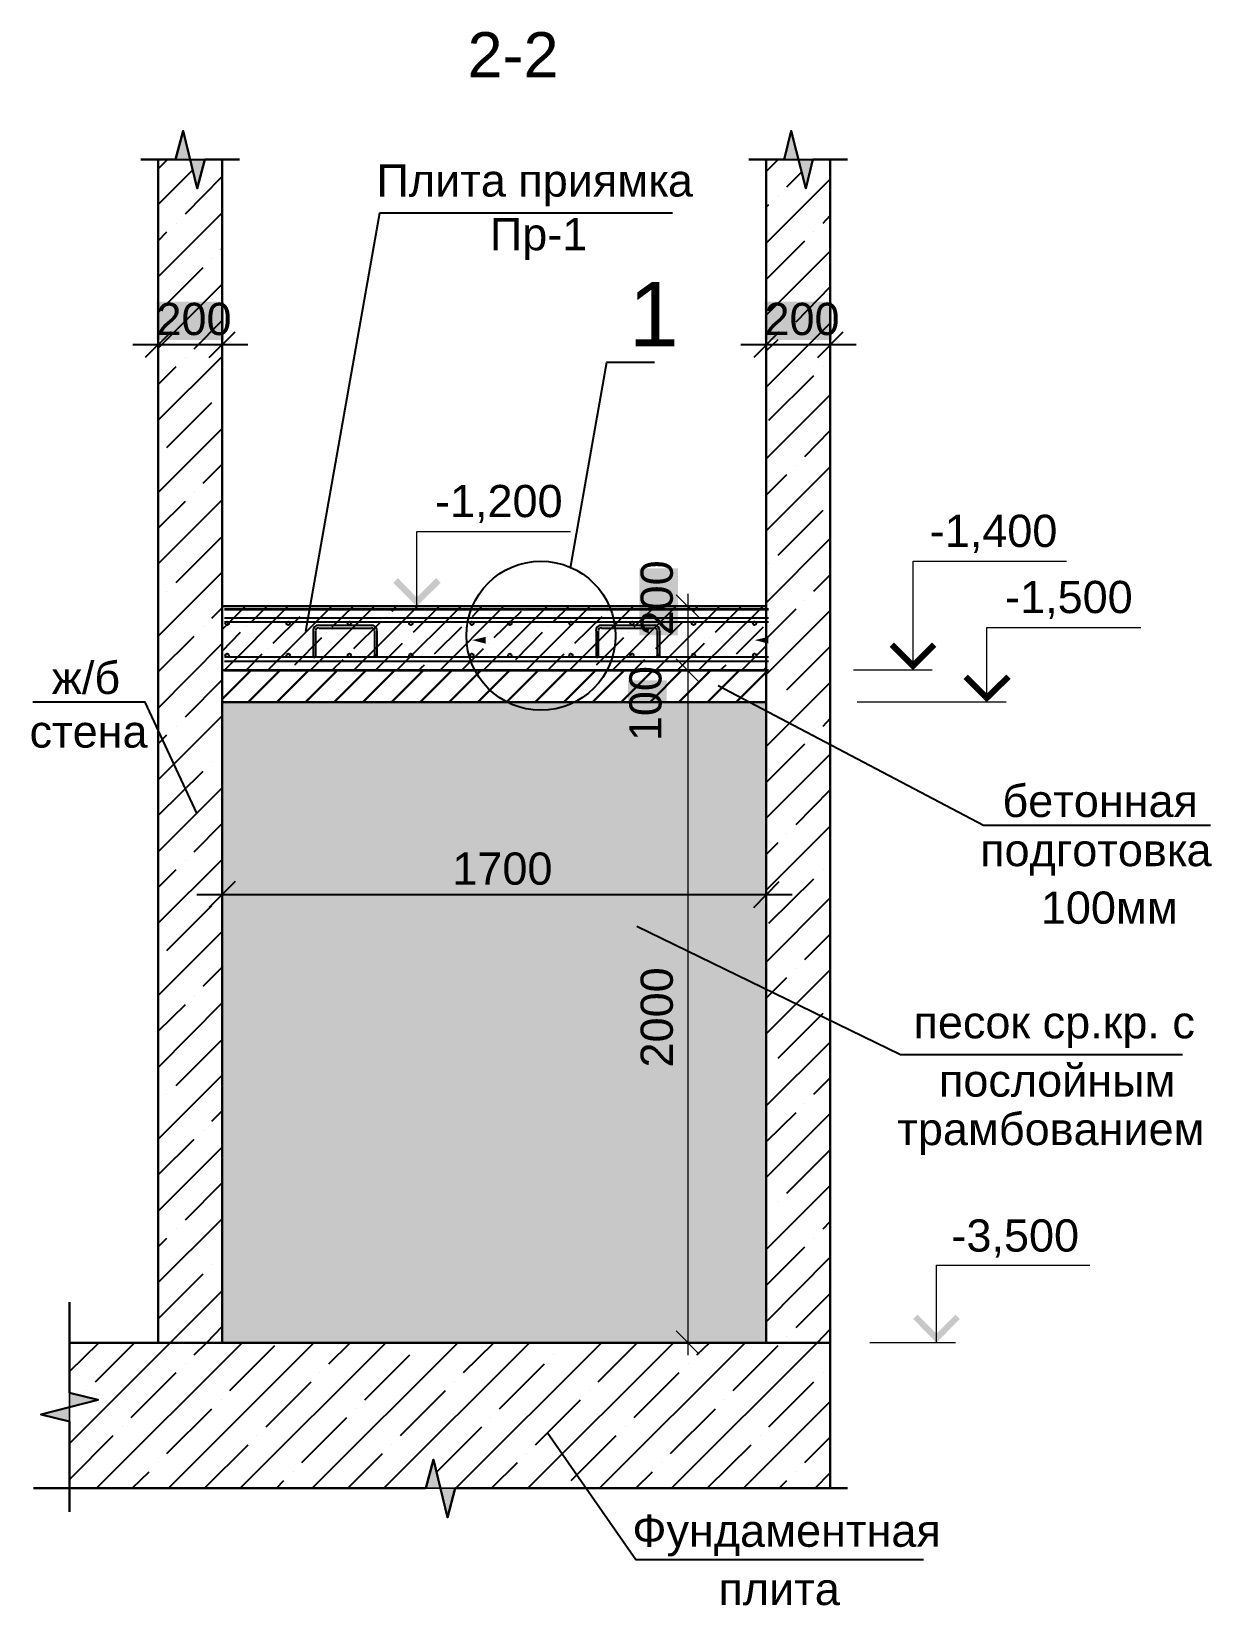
# Model space of a CAD drawing. Header units: millimetres. Extents: x -56773 to 323062, y -262288 to 76460.
# Drawn here: x 101893 to 105584, y 21348 to 26270 of the extents above; entities that cross this region are included whole.
import ezdxf

# ---------------------------------------------------------------- set-up
doc = ezdxf.new("R2010")
doc.units = ezdxf.units.MM
for name, color, linetype, lineweight in [('2.1) Лиф шах песок', 30, 'Continuous', 30), ('2.2) Лиф шах бетон подготовка', 5, 'Continuous', 30), ('2.3) Лиф шах армир', 5, 'Continuous', 30), ('2.4) Лиф шах бетон-ие', 5, 'Continuous', 30)]:
    doc.layers.add(name, color=color, linetype=linetype, lineweight=lineweight)
for name, color, linetype in [('PDF _0', 7, 'Continuous'), ('PDF _00 ConLine', 7, 'Continuous'), ('PDF _00 Level', 7, 'Continuous'), ('PDF _00 Note', 7, 'Continuous'), ('PDF _00 МОНОЛИТ', 7, 'Continuous'), ('PDF _Текст', 7, 'Continuous'), ('PDF _Штриховка', 7, 'Continuous')]:
    doc.layers.add(name, color=color, linetype=linetype)
doc.styles.add('PDF GOSTCommon', font='arial.ttf')

msp = doc.modelspace()

# ---------------------------------------------------------------- hatches: boundary and pattern name
at = {"layer": '2.1) Лиф шах песок', "transparency": 33554687}
h = msp.add_hatch(dxfattribs=at)
h.set_pattern_fill('AR-CONC', color=256, scale=0.49)
h.paths.add_polyline_path([(102489.7715, 24172.9845), (104191.4664, 24172.9845), (104191.4664, 22169.5947), (102489.7715, 22169.5947)])
at = {"layer": '2.2) Лиф шах бетон подготовка', "transparency": 33554687}
h = msp.add_hatch(dxfattribs=at)
h.set_pattern_fill('ANSI31', color=256, scale=20)
h.paths.add_polyline_path([(102489.7715, 24172.9845), (104191.4664, 24172.9845), (104191.4664, 24272.9845), (102489.7715, 24272.9845)])

# ---------------------------------------------------------------- linework, layer by layer
at = {"layer": '2.1) Лиф шах песок'}
msp.add_lwpolyline([(102489.7715, 24172.9845), (104191.4664, 24172.9845), (104191.4664, 22169.5947), (102489.7715, 22169.5947)], close=True, dxfattribs=at)
at = {"layer": '2.2) Лиф шах бетон подготовка'}
msp.add_lwpolyline([(102489.7715, 24172.9845), (104191.4664, 24172.9845), (104191.4664, 24272.9845), (102489.7715, 24272.9845)], close=True, dxfattribs=at)
at = {"layer": '2.2) Лиф шах бетон подготовка', "lineweight": 25}
msp.add_lwpolyline([(104040.619, 24225.5269), (104871.1274, 23788.2387), (105581.2969, 23788.2387)], dxfattribs=at)
at = {"layer": '2.3) Лиф шах армир', "lineweight": 25}
for points in [[(103579.602, 24593.3235), (103693.1613, 25235.6964), (103842.3139, 25235.6964)], [(103313.997, 24435.8725), (102496.5512, 24435.8725)], [(102496.5512, 24423.7318), (103313.997, 24423.7318)], [(103255.8732, 24423.832), (103255.8732, 24423.832)], [(104198.2461, 24435.8725), (103313.997, 24435.8725)], [(103313.997, 24423.7318), (104198.2461, 24423.7318)], [(102774.7468, 24395.4034), (102774.7468, 24316.4888)], [(102782.8406, 24316.4888), (102782.8406, 24395.4034)], [(102956.8576, 24412.6028), (102791.9461, 24412.6028)], [(102791.9461, 24404.509), (102956.8576, 24404.509)], [(102965.9631, 24395.4034), (102965.9631, 24316.4888)], [(102974.0569, 24316.4888), (102974.0569, 24395.4034)], [(103508.4156, 24408.5777), (103508.4156, 24408.5777)], [(103658.9958, 24395.4034), (103658.9958, 24316.4888)], [(103667.0896, 24316.4888), (103667.0896, 24395.4034)], [(103841.1066, 24412.6028), (103676.1952, 24412.6028)], [(103676.1952, 24404.509), (103841.1066, 24404.509)], [(103850.2121, 24395.4034), (103850.2121, 24316.4888)], [(103858.3059, 24316.4888), (103858.3059, 24395.4034)], [(102884.6868, 24323.832), (102884.6868, 24323.832)], [(103828.7546, 24323.832), (103828.7546, 24323.832)], [(103313.997, 24313.4536), (102496.5512, 24313.4536)], [(102496.5512, 24301.3129), (103313.997, 24301.3129)], [(104198.2461, 24313.4536), (103313.997, 24313.4536)], [(103313.997, 24301.3129), (104198.2461, 24301.3129)]]:
    msp.add_lwpolyline(points, dxfattribs=at)
for centre, radius in [((103486.7705, 24380.7567), 233.0508), ((102505.0125, 24419.3998), 5.5645), ((102696.2366, 24419.3998), 5.5645), ((102887.4606, 24419.3998), 5.5645), ((103079.6967, 24419.3998), 5.5645), ((103270.9208, 24419.3998), 5.5645), ((103389.2616, 24419.3998), 5.5645), ((103580.4856, 24419.3998), 5.5645), ((103771.7097, 24419.3998), 5.5645), ((103963.9457, 24419.3998), 5.5645), ((104155.1699, 24419.3998), 5.5645), ((102505.0125, 24319.2347), 5.5645), ((102696.2366, 24319.2347), 5.5645), ((102887.4606, 24319.2347), 5.5645), ((102969.4141, 24318.223), 3.541), ((103079.6967, 24319.2347), 5.5645), ((103270.9208, 24319.2347), 5.5645), ((103389.2616, 24319.2347), 5.5645), ((103580.4856, 24319.2347), 5.5645), ((103771.7097, 24319.2347), 5.5645), ((103853.6631, 24318.223), 3.541), ((103963.9457, 24319.2347), 5.5645), ((104155.1699, 24319.2347), 5.5645)]:
    msp.add_circle(centre, radius, dxfattribs=at)
for centre, radius, start, end in [((102791.343, 24396.1295), 17.7052, 90.0000131, 179.9999869), ((102791.343, 24396.1296), 9.6114, 89.9999623, 180.0000377), ((102956.2611, 24396.1295), 17.7052, 0, 89.9999869), ((102956.2611, 24396.1296), 9.6114, 0, 90.0000377), ((103675.592, 24396.1295), 17.7052, 90.0000131, 179.9999869), ((103675.592, 24396.1296), 9.6114, 89.9999623, 180.0000377), ((103840.5102, 24396.1295), 17.7052, 0, 89.9999869), ((103840.5102, 24396.1296), 9.6114, 0, 90.0000377), ((102778.19, 24317.2113), 3.541, 179.9999292, 0.0000708), ((103662.4391, 24317.2113), 3.541, 179.9999292, 0.0000708)]:
    msp.add_arc(centre, radius, start, end, dxfattribs=at)
at = {"layer": '2.4) Лиф шах бетон-ие', "lineweight": 25}
for points in [[(102750.7885, 24395.0184), (102982.9918, 25703.493), (103898.2461, 25703.493)], [(102489.7715, 24400.1032), (102562.6529, 24472.9845)], [(102496.5512, 24272.9845), (102696.5512, 24472.9845)], [(102581.2969, 24423.832), (102630.4495, 24472.9845)], [(102632.1444, 24272.9845), (102832.1444, 24472.9845)], [(102766.0427, 24272.9845), (102966.0427, 24472.9845)], [(102833.8393, 24408.5777), (102899.941, 24472.9845)], [(102901.6359, 24272.9845), (103101.6359, 24472.9845)], [(103020.28, 24457.7303), (103033.8393, 24472.9845)], [(103035.5342, 24272.9845), (103237.2291, 24472.9845)], [(103088.0766, 24391.6286), (103169.4325, 24472.9845)], [(103171.1274, 24272.9845), (103371.1274, 24472.9845)], [(103272.8224, 24440.7811), (103303.3308, 24472.9845)], [(103306.7207, 24272.9845), (103506.7207, 24472.9845)], [(103440.619, 24272.9845), (103640.619, 24472.9845)], [(103525.3647, 24423.832), (103574.5173, 24472.9845)], [(103576.2122, 24272.9845), (103776.2122, 24472.9845)], [(103710.1105, 24272.9845), (103910.1105, 24472.9845)], [(103777.9071, 24408.5777), (103844.0088, 24472.9845)], [(103845.7037, 24272.9845), (104045.7037, 24472.9845)], [(103964.3478, 24457.7303), (103977.9071, 24472.9845)], [(103979.602, 24272.9845), (104181.2969, 24472.9845)], [(104032.1444, 24391.6286), (104113.5003, 24472.9845)], [(102649.0935, 24357.7303), (102733.8393, 24440.7811)], [(102750.7885, 24457.7303), (102750.7885, 24457.7303)], [(102901.6359, 24340.7811), (102986.3817, 24423.832)], [(103003.3308, 24440.7811), (103003.3308, 24440.7811)], [(103340.619, 24374.6794), (103425.3647, 24457.7303)], [(103593.1613, 24357.7303), (103677.9071, 24440.7811)], [(103694.8563, 24457.7303), (103694.8563, 24457.7303)], [(103845.7037, 24340.7811), (103930.4495, 24423.832)], [(103947.3986, 24440.7811), (103947.3986, 24440.7811)], [(102489.7715, 24332.3065), (102547.3986, 24391.6286)], [(102564.3478, 24408.5777), (102564.3478, 24408.5777)], [(102716.8901, 24289.9337), (102801.6359, 24374.6794)], [(102816.8901, 24391.6286), (102816.8901, 24391.6286)], [(103071.1274, 24374.6794), (103071.1274, 24374.6794)], [(103154.1783, 24323.832), (103238.924, 24408.5777)], [(103408.4156, 24306.8828), (103491.4664, 24391.6286)], [(103660.9579, 24289.9337), (103745.7037, 24374.6794)], [(103760.9579, 24391.6286), (103760.9579, 24391.6286)], [(104015.1952, 24374.6794), (104015.1952, 24374.6794)], [(104098.2461, 24323.832), (104182.9918, 24408.5777)], [(102564.3478, 24272.9845), (102615.1952, 24323.832)], [(102632.1444, 24340.7811), (102632.1444, 24340.7811)], [(102969.4325, 24272.9845), (103054.1783, 24357.7303)], [(103238.924, 24272.9845), (103306.7207, 24340.7811)], [(103323.6698, 24357.7303), (103323.6698, 24357.7303)], [(103508.4156, 24272.9845), (103559.263, 24323.832)], [(103576.2122, 24340.7811), (103576.2122, 24340.7811)], [(103913.5003, 24272.9845), (103998.2461, 24357.7303)], [(104115.1952, 24272.9845), (104191.4664, 24349.2557)], [(102699.941, 24272.9845), (102699.941, 24272.9845)], [(102833.8393, 24272.9845), (102867.7376, 24306.8828)], [(103103.3308, 24272.9845), (103121.9749, 24289.9337)], [(103137.2291, 24306.8828), (103137.2291, 24306.8828)], [(103372.8224, 24272.9845), (103374.5173, 24272.9845)], [(103391.4664, 24289.9337), (103391.4664, 24289.9337)], [(103644.0088, 24272.9845), (103644.0088, 24272.9845)], [(103777.9071, 24272.9845), (103811.8054, 24306.8828)], [(104047.3986, 24272.9845), (104066.0427, 24289.9337)], [(104081.2969, 24306.8828), (104081.2969, 24306.8828)], [(104182.9918, 24272.9845), (104191.4664, 24281.4591)]]:
    msp.add_lwpolyline(points, dxfattribs=at)
at = {"layer": '2.4) Лиф шах бетон-ие', "lineweight": 9}
for points in [[(103159.263, 24472.9845), (103098.2461, 24472.9845), (103098.2461, 24706.8828), (103579.602, 24706.8828)], [(103098.2461, 24472.9845), (102891.4664, 24472.9845)], [(104057.5681, 24472.9845), (103905.0257, 24472.9845)]]:
    msp.add_lwpolyline(points, dxfattribs=at)
at = {"layer": '2.4) Лиф шах бетон-ие', "lineweight": 30}
for points in [[(104191.4664, 24472.9845), (102489.7715, 24472.9845)], [(104198.2461, 24464.2008), (102496.5512, 24464.2008)], [(104191.4664, 24272.9845), (102489.7715, 24272.9845)]]:
    msp.add_lwpolyline(points, dxfattribs=at)
at = {"layer": '2.4) Лиф шах бетон-ие', "lineweight": 35}
for points in [[(102496.5512, 24464.2008), (103313.997, 24464.2008)], [(103313.997, 24464.2008), (104198.2461, 24464.2008)], [(102496.5512, 24272.9845), (103313.997, 24272.9845)], [(103313.997, 24272.9845), (104198.2461, 24272.9845)]]:
    msp.add_lwpolyline(points, dxfattribs=at)
at = {"layer": '2.4) Лиф шах бетон-ие', "lineweight": 9}
msp.add_lwpolyline([(103905.0257, 24272.9845), (104021.9749, 24272.9845)], close=True, dxfattribs=at)
at = {"layer": '2.4) Лиф шах бетон-ие', "transparency": 33554559}
for points in [[(103038.924, 24561.1201), (103025.3647, 24545.8659), (103098.2461, 24500.1032)], [(103025.3647, 24545.8659), (103098.2461, 24500.1032), (103098.2461, 24472.9845)], [(103098.2461, 24500.1032), (103098.2461, 24472.9845), (103159.263, 24561.1201)], [(103098.2461, 24472.9845), (103159.263, 24561.1201), (103172.8224, 24545.8659)]]:
    msp.add_solid(points, dxfattribs=at)
at = {"layer": '2.4) Лиф шах бетон-ие', "color": 7, "true_color": 0xffffff, "transparency": 33554559}
for points in [[(103313.997, 24355.9461), (103271.5045, 24367.0751), (103313.997, 24377.1924)], [(104198.2461, 24355.9461), (104155.7536, 24367.0751), (104198.2461, 24377.1924)]]:
    msp.add_solid(points, dxfattribs=at)
at = {"layer": 'PDF _0', "lineweight": 25}
for points in [[(102289.7715, 25869.5947), (102489.7715, 25869.5947), (102489.7715, 22169.5947), (102289.7715, 22169.5947)], [(104191.4664, 25869.5947), (104391.4664, 25869.5947), (104391.4664, 22169.5947), (104191.4664, 22169.5947)]]:
    msp.add_lwpolyline(points, close=True, dxfattribs=at)
for points in [[(102330.4495, 25330.6116), (102249.0935, 25250.9506)], [(102449.0935, 25250.9506), (102530.4495, 25330.6116)], [(104232.1444, 25330.6116), (104152.4834, 25250.9506)], [(104352.4834, 25250.9506), (104432.1444, 25330.6116)], [(102530.4495, 23611.9676), (102449.0935, 23530.6116)], [(104152.4834, 23530.6116), (104232.1444, 23611.9676)]]:
    msp.add_lwpolyline(points, dxfattribs=at)
at = {"layer": 'PDF _0', "lineweight": 9}
for points in [[(103981.2969, 24437.3913), (103910.1105, 24508.5777)], [(103910.1105, 22206.8828), (103981.2969, 22134.0015)]]:
    msp.add_lwpolyline(points, dxfattribs=at)
msp.add_lwpolyline([(103910.1105, 24308.5777), (103981.2969, 24235.6964)], close=True, dxfattribs=at)
at = {"layer": 'PDF _00 ConLine', "lineweight": 25}
for points in [[(102289.7715, 25113.6625), (102289.7715, 25340.7811)], [(102489.7715, 25113.6625), (102489.7715, 25340.7811)], [(104391.4664, 25311.9676), (104391.4664, 25340.7811)], [(102210.1105, 25291.6286), (102569.4325, 25291.6286)], [(104111.8054, 25291.6286), (104472.8224, 25291.6286)], [(104191.4664, 25266.2049), (104191.4664, 25240.7811)], [(102410.1105, 23571.2896), (104272.8224, 23571.2896)]]:
    msp.add_lwpolyline(points, dxfattribs=at)
at = {"layer": 'PDF _00 ConLine', "lineweight": 9}
for points in [[(103945.7037, 24511.9676), (103945.7037, 24232.3065)], [(103945.7037, 24311.9676), (103945.7037, 24132.3065)], [(103945.7037, 24211.9676), (103945.7037, 22130.6116)]]:
    msp.add_lwpolyline(points, dxfattribs=at)
at = {"layer": 'PDF _00 ConLine', "color": 7, "true_color": 0xffffff, "transparency": 33554559}
for points in [[(102284.6868, 25425.5269), (102284.6868, 25305.1879), (102494.8563, 25425.5269)], [(102284.6868, 25305.1879), (102494.8563, 25425.5269), (102494.8563, 25305.1879)], [(104186.3817, 25425.5269), (104186.3817, 25305.1879), (104396.5512, 25425.5269)], [(104186.3817, 25305.1879), (104396.5512, 25425.5269), (104396.5512, 25305.1879)], [(103794.8563, 24381.4591), (103915.1952, 24381.4591), (103794.8563, 24591.6286)], [(103915.1952, 24381.4591), (103794.8563, 24591.6286), (103915.1952, 24591.6286)], [(103759.263, 24050.9506), (103879.602, 24050.9506), (103759.263, 24240.7811)], [(103879.602, 24050.9506), (103759.263, 24240.7811), (103879.602, 24240.7811)]]:
    msp.add_solid(points, dxfattribs=at)
at = {"layer": 'PDF _00 Level', "lineweight": 9}
for points in [[(104710.1105, 24272.9845), (104650.7885, 24272.9845), (104650.7885, 24613.6625), (105130.4495, 24613.6625)], [(104942.3139, 24172.9845), (104881.2969, 24172.9845), (104881.2969, 24406.8828), (105362.6529, 24406.8828)], [(104650.7885, 24272.9845), (104464.3478, 24272.9845)], [(104881.2969, 24172.9845), (104476.2122, 24172.9845)], [(104782.9918, 22169.5947), (104723.6698, 22169.5947), (104723.6698, 22411.9676), (105203.3308, 22411.9676)], [(104723.6698, 22169.5947), (104515.1952, 22169.5947)]]:
    msp.add_lwpolyline(points, dxfattribs=at)
at = {"layer": 'PDF _00 Level', "lineweight": 0, "const_width": 19.1758}
for points in [[(104583.8393, 24352.6455), (104650.7885, 24286.5438), (104716.8901, 24352.6455)], [(104815.1952, 24252.6455), (104881.2969, 24186.5438), (104949.0935, 24252.6455)]]:
    msp.add_lwpolyline(points, dxfattribs=at)
at = {"layer": 'PDF _00 Level', "transparency": 33554559}
for points in [[(104664.3478, 22257.7303), (104650.7885, 22244.171), (104723.6698, 22198.4082)], [(104723.6698, 22198.4082), (104723.6698, 22169.5947), (104782.9918, 22257.7303)], [(104723.6698, 22169.5947), (104782.9918, 22257.7303), (104796.5512, 22244.171)], [(104650.7885, 22244.171), (104723.6698, 22198.4082), (104723.6698, 22169.5947)]]:
    msp.add_solid(points, dxfattribs=at)
at = {"layer": 'PDF _00 Note', "lineweight": 25}
for points in [[(102410.8726, 23826.289), (102248.7361, 24172.8485), (101897.8887, 24172.8485)], [(103786.3817, 23472.9845), (104611.8054, 23071.2896), (105493.1613, 23071.2896)], [(103508.4156, 21886.5438), (103782.9918, 21491.6286), (104682.9918, 21491.6286)]]:
    msp.add_lwpolyline(points, dxfattribs=at)
at = {"layer": 'PDF _00 МОНОЛИТ', "lineweight": 9}
for points in [[(102344.0088, 25869.5947), (102367.7376, 25959.4252), (102389.7715, 25869.5947)], [(104247.3986, 25869.5947), (104269.4325, 25959.4252), (104291.4664, 25869.5947)], [(102389.7715, 25869.5947), (102411.8054, 25779.7642), (102435.5342, 25869.5947)], [(104291.4664, 25869.5947), (104315.1952, 25779.7642), (104337.2291, 25869.5947)], [(102011.8054, 22013.6625), (102101.6359, 21991.6286), (102011.8054, 21967.8998)], [(102011.8054, 21967.8998), (101921.9749, 21945.8659), (102011.8054, 21923.832)], [(103127.0596, 21715.3574), (103150.7885, 21805.1879), (103172.8224, 21715.3574)], [(103172.8224, 21715.3574), (103194.8563, 21623.832), (103218.5851, 21715.3574)]]:
    msp.add_lwpolyline(points, close=True, dxfattribs=at)
at = {"layer": 'PDF _00 МОНОЛИТ', "lineweight": 25}
for points in [[(102344.0088, 25869.5947), (102367.7376, 25959.4252), (102411.8054, 25779.7642), (102435.5342, 25869.5947), (102411.8054, 25779.7642), (102367.7376, 25959.4252)], [(104247.3986, 25869.5947), (104269.4325, 25959.4252), (104315.1952, 25779.7642), (104337.2291, 25869.5947), (104315.1952, 25779.7642), (104269.4325, 25959.4252)], [(102235.5342, 25869.5947), (102289.7715, 25869.5947), (102344.0088, 25869.5947), (102289.7715, 25869.5947)], [(102544.0088, 25869.5947), (102489.7715, 25869.5947), (102435.5342, 25869.5947), (102489.7715, 25869.5947)], [(104137.2291, 25869.5947), (104191.4664, 25869.5947), (104247.3986, 25869.5947), (104191.4664, 25869.5947)], [(104445.7037, 25869.5947), (104391.4664, 25869.5947), (104337.2291, 25869.5947), (104391.4664, 25869.5947)], [(102011.8054, 22296.7133), (102011.8054, 22242.476), (102011.8054, 22013.6625), (102011.8054, 22242.476)], [(102011.8054, 22013.6625), (102101.6359, 21991.6286), (101921.9749, 21945.8659), (102011.8054, 21923.832), (101921.9749, 21945.8659), (102101.6359, 21991.6286)], [(102011.8054, 21640.7811), (102011.8054, 21695.0184), (102011.8054, 21923.832), (102011.8054, 21695.0184)], [(103127.0596, 21715.3574), (103150.7885, 21805.1879), (103194.8563, 21623.832), (103218.5851, 21715.3574), (103194.8563, 21623.832), (103150.7885, 21805.1879)], [(101899.941, 21715.3574), (101954.1783, 21715.3574), (103127.0596, 21715.3574), (101954.1783, 21715.3574)], [(104445.7037, 21715.3574), (104391.4664, 21715.3574), (103218.5851, 21715.3574), (104391.4664, 21715.3574)]]:
    msp.add_lwpolyline(points, close=True, dxfattribs=at)
at = {"layer": 'PDF _00 МОНОЛИТ', "color": 7, "lineweight": 0, "true_color": 0xffffff}
for points in [[(102501.6359, 25869.5947), (102277.9071, 25869.5947), (102501.6359, 25869.5947)], [(104405.0257, 25869.5947), (104179.602, 25869.5947), (104405.0257, 25869.5947)], [(102011.8054, 21683.154), (102011.8054, 22254.3404), (102011.8054, 21683.154)], [(104405.0257, 21715.3574), (101942.3139, 21715.3574), (104405.0257, 21715.3574)]]:
    msp.add_lwpolyline(points, dxfattribs=at)
at = {"layer": 'PDF _00 МОНОЛИТ', "lineweight": 9}
for points in [[(102277.9071, 25869.5947), (102501.6359, 25869.5947), (102277.9071, 25869.5947)], [(104179.602, 25869.5947), (104405.0257, 25869.5947), (104179.602, 25869.5947)], [(102011.8054, 22254.3404), (102011.8054, 21683.154), (102011.8054, 22254.3404)], [(101942.3139, 21715.3574), (104405.0257, 21715.3574), (101942.3139, 21715.3574)]]:
    msp.add_lwpolyline(points, dxfattribs=at)
at = {"layer": 'PDF _00 МОНОЛИТ', "lineweight": 30}
for points in [[(102289.7715, 25869.5947), (102289.7715, 22169.5947)], [(102489.7715, 22169.5947), (102489.7715, 25869.5947)], [(104191.4664, 25869.5947), (104191.4664, 22169.5947)], [(104391.4664, 25869.5947), (104391.4664, 21715.3574)], [(102289.7715, 25172.9845), (102289.7715, 24472.9845)], [(104191.4664, 24172.9845), (102489.7715, 24172.9845)], [(102011.8054, 22169.5947), (104391.4664, 22169.5947)]]:
    msp.add_lwpolyline(points, dxfattribs=at)
at = {"layer": 'PDF _00 МОНОЛИТ', "color": 7, "lineweight": 0, "true_color": 0xffffff}
for points in [[(102011.8054, 22254.3404), (102011.8054, 22254.3404), (102011.8054, 22254.3404)], [(101942.3139, 21715.3574), (101942.3139, 21715.3574), (101942.3139, 21715.3574)]]:
    msp.add_lwpolyline(points, close=True, dxfattribs=at)
at = {"layer": 'PDF _00 МОНОЛИТ', "color": 7, "true_color": 0xffffff, "transparency": 33554559}
for points in [[(102344.0088, 25869.5947), (102367.7376, 25959.4252), (102389.7715, 25869.5947)], [(104247.3986, 25869.5947), (104269.4325, 25959.4252), (104291.4664, 25869.5947)], [(102389.7715, 25869.5947), (102411.8054, 25779.7642), (102435.5342, 25869.5947)], [(104291.4664, 25869.5947), (104315.1952, 25779.7642), (104337.2291, 25869.5947)], [(102011.8054, 22013.6625), (102101.6359, 21991.6286), (102011.8054, 21967.8998)], [(102011.8054, 21967.8998), (101921.9749, 21945.8659), (102011.8054, 21923.832)], [(103127.0596, 21715.3574), (103150.7885, 21805.1879), (103172.8224, 21715.3574)], [(103172.8224, 21715.3574), (103194.8563, 21623.832), (103218.5851, 21715.3574)]]:
    msp.add_solid(points, dxfattribs=at)
at = {"layer": 'PDF _Штриховка', "lineweight": 25}
for points in [[(102289.7715, 25840.7811), (102318.5851, 25869.5947)], [(104191.4664, 25832.3065), (104228.7546, 25869.5947)], [(104335.5342, 25864.5099), (104342.3139, 25869.5947)], [(102289.7715, 25728.9167), (102398.2461, 25837.3913)], [(102374.5173, 25700.1032), (102489.7715, 25817.0523)], [(104191.4664, 25608.5777), (104391.4664, 25808.5777)], [(104255.8732, 25784.8489), (104301.6359, 25830.6116)], [(104228.7546, 25756.0354), (104228.7546, 25756.0354)], [(102289.7715, 25503.493), (102489.7715, 25703.493)], [(104191.4664, 25720.4421), (104199.941, 25728.9167)], [(104369.4325, 25671.2896), (104391.4664, 25695.0184)], [(102345.7037, 25671.2896), (102345.7037, 25671.2896)], [(102289.7715, 25615.3574), (102316.8901, 25644.171)], [(104191.4664, 25495.0184), (104311.8054, 25615.3574)], [(104340.619, 25644.171), (104340.619, 25644.171)], [(102457.5681, 25559.4252), (102457.5681, 25559.4252)], [(102486.3817, 25588.2387), (102489.7715, 25591.6286)], [(104191.4664, 25383.154), (104391.4664, 25583.154)], [(102289.7715, 25391.6286), (102430.4495, 25532.3065)], [(102289.7715, 25279.7642), (102489.7715, 25479.7642)], [(104284.6868, 25362.815), (104391.4664, 25471.2896)], [(102401.6359, 25278.0693), (102489.7715, 25366.2049)], [(104191.4664, 25157.7303), (104391.4664, 25357.7303)], [(104191.4664, 25271.2896), (104228.7546, 25306.8828)], [(104255.8732, 25335.6964), (104255.8732, 25335.6964)], [(102289.7715, 25054.3404), (102489.7715, 25254.3404)], [(102374.5173, 25250.9506), (102374.5173, 25250.9506)], [(102289.7715, 25166.2049), (102345.7037, 25222.1371)], [(104369.4325, 25222.1371), (104369.4325, 25222.1371)], [(104199.941, 25054.3404), (104340.619, 25195.0184)], [(102316.8901, 24969.5947), (102457.5681, 25110.2726)], [(102486.3817, 25139.0862), (102486.3817, 25139.0862)], [(104191.4664, 24934.0015), (104391.4664, 25134.0015)], [(102289.7715, 24828.9167), (102489.7715, 25028.9167)], [(104311.8054, 24940.7811), (104391.4664, 25022.1371)], [(102430.4495, 24857.7303), (102489.7715, 24917.0523)], [(104191.4664, 24708.5777), (104391.4664, 24908.5777)], [(104284.6868, 24913.6625), (104284.6868, 24913.6625)], [(104191.4664, 24820.4421), (104255.8732, 24884.8489)], [(102401.6359, 24828.9167), (102401.6359, 24828.9167)], [(102289.7715, 24605.1879), (102489.7715, 24805.1879)], [(102289.7715, 24717.0523), (102374.5173, 24801.7981)], [(104228.7546, 24632.3065), (104369.4325, 24772.9845)], [(102345.7037, 24547.5608), (102486.3817, 24688.2387)], [(104191.4664, 24483.154), (104391.4664, 24684.8489)], [(102289.7715, 24379.7642), (102489.7715, 24579.7642)], [(104199.941, 24605.1879), (104199.941, 24605.1879)], [(104340.619, 24520.4421), (104391.4664, 24571.2896)], [(102316.8901, 24520.4421), (102316.8901, 24520.4421)], [(102457.5681, 24435.6964), (102489.7715, 24467.8998)], [(104191.4664, 24371.2896), (104284.6868, 24464.5099)], [(104311.8054, 24491.6286), (104311.8054, 24491.6286)], [(104191.4664, 24259.4252), (104391.4664, 24459.4252)], [(102289.7715, 24267.8998), (102401.6359, 24379.7642)], [(102430.4495, 24408.5777), (102430.4495, 24408.5777)], [(102289.7715, 24154.3404), (102489.7715, 24356.0354)], [(104255.8732, 24211.9676), (104391.4664, 24347.5608)], [(102374.5173, 24127.2218), (102489.7715, 24242.476)], [(104191.4664, 24034.0015), (104391.4664, 24234.0015)], [(102289.7715, 23930.6116), (102489.7715, 24130.6116)], [(104369.4325, 24098.4082), (104391.4664, 24122.1371)], [(102289.7715, 24042.476), (102316.8901, 24071.2896)], [(102345.7037, 24098.4082), (102345.7037, 24098.4082)], [(104340.619, 24071.2896), (104340.619, 24071.2896)], [(104191.4664, 23922.1371), (104311.8054, 24042.476)], [(102457.5681, 23986.5438), (102457.5681, 23986.5438)], [(104191.4664, 23810.2726), (104391.4664, 24010.2726)], [(102289.7715, 23818.7472), (102430.4495, 23957.7303)], [(102289.7715, 23705.1879), (102489.7715, 23905.1879)], [(104284.6868, 23789.9337), (104391.4664, 23898.4082)], [(102401.6359, 23705.1879), (102489.7715, 23793.3235)], [(104191.4664, 23584.8489), (104391.4664, 23784.8489)], [(104191.4664, 23696.7133), (104228.7546, 23734.0015)], [(104255.8732, 23761.1201), (104255.8732, 23761.1201)], [(102289.7715, 23481.4591), (102489.7715, 23681.4591)], [(102374.5173, 23678.0693), (102374.5173, 23678.0693)], [(102289.7715, 23593.3235), (102345.7037, 23649.2557)], [(104369.4325, 23649.2557), (104369.4325, 23649.2557)], [(104199.941, 23481.4591), (104340.619, 23620.4421)], [(102316.8901, 23396.7133), (102457.5681, 23537.3913)], [(104191.4664, 23359.4252), (104391.4664, 23561.1201)], [(102289.7715, 23256.0354), (102489.7715, 23456.0354)], [(104311.8054, 23367.8998), (104391.4664, 23447.5608)], [(102430.4495, 23284.8489), (102489.7715, 23344.171)], [(104191.4664, 23135.6964), (104391.4664, 23335.6964)], [(104284.6868, 23340.7811), (104284.6868, 23340.7811)], [(104191.4664, 23247.5608), (104255.8732, 23311.9676)], [(102401.6359, 23256.0354), (102401.6359, 23256.0354)], [(102289.7715, 23030.6116), (102489.7715, 23232.3065)], [(102289.7715, 23144.171), (102374.5173, 23227.2218)], [(104228.7546, 23059.4252), (104369.4325, 23200.1032)], [(102345.7037, 22974.6794), (102486.3817, 23115.3574)], [(104191.4664, 22910.2726), (104391.4664, 23110.2726)], [(102289.7715, 22806.8828), (102489.7715, 23006.8828)], [(104340.619, 22947.5608), (104391.4664, 22998.4082)], [(102316.8901, 22947.5608), (102316.8901, 22947.5608)], [(102457.5681, 22862.815), (102489.7715, 22895.0184)], [(104191.4664, 22798.4082), (104284.6868, 22889.9337)], [(104311.8054, 22918.7472), (104311.8054, 22918.7472)], [(104191.4664, 22686.5438), (104391.4664, 22886.5438)], [(102289.7715, 22695.0184), (102401.6359, 22806.8828)], [(102430.4495, 22834.0015), (102430.4495, 22834.0015)], [(102289.7715, 22581.4591), (102489.7715, 22781.4591)], [(104255.8732, 22637.3913), (104391.4664, 22772.9845)], [(102374.5173, 22554.3404), (102489.7715, 22669.5947)], [(104191.4664, 22461.1201), (104391.4664, 22661.1201)], [(104228.7546, 22610.2726), (104228.7546, 22610.2726)], [(102289.7715, 22357.7303), (102489.7715, 22557.7303)], [(104369.4325, 22525.5269), (104391.4664, 22549.2557)], [(102289.7715, 22469.5947), (102316.8901, 22496.7133)], [(102345.7037, 22525.5269), (102345.7037, 22525.5269)], [(104340.619, 22496.7133), (104340.619, 22496.7133)], [(104191.4664, 22349.2557), (104311.8054, 22469.5947)], [(102457.5681, 22413.6625), (102457.5681, 22413.6625)], [(104191.4664, 22235.6964), (104391.4664, 22437.3913)], [(102289.7715, 22244.171), (102430.4495, 22384.8489)], [(102011.8054, 21854.3404), (102327.0596, 22169.5947), (102489.7715, 22332.3065)], [(104284.6868, 22217.0523), (104391.4664, 22323.832)], [(102401.6359, 22132.3065), (102440.619, 22169.5947), (102489.7715, 22220.4421)], [(103894.8563, 21715.3574), (104350.7885, 22169.5947), (104391.4664, 22211.9676)], [(102011.8054, 22079.7642), (102103.3308, 22169.5947)], [(102093.1613, 22047.5608), (102215.1952, 22169.5947)], [(102096.5512, 21715.3574), (102552.4834, 22169.5947)], [(102321.9749, 21715.3574), (102776.2122, 22169.5947)], [(102513.5003, 22020.4421), (102654.1783, 22161.1201)], [(102545.7037, 21715.3574), (103001.6359, 22169.5947)], [(102771.1274, 21715.3574), (103227.0596, 22169.5947)], [(102823.6698, 22103.493), (102889.7715, 22169.5947)], [(102994.8563, 21715.3574), (103450.7885, 22169.5947)], [(103220.28, 21715.3574), (103676.2122, 22169.5947)], [(103244.0088, 22076.3743), (103338.924, 22169.5947)], [(103445.7037, 21715.3574), (103901.6359, 22169.5947)], [(103666.0427, 22047.5608), (103788.0766, 22169.5947)], [(103669.4325, 21715.3574), (104125.3647, 22169.5947)], [(103974.5173, 22132.3065), (104013.5003, 22169.5947)], [(104088.0766, 22020.4421), (104228.7546, 22161.1201)], [(104255.8732, 22188.2387), (104255.8732, 22188.2387)], [(102374.5173, 22103.493), (102374.5173, 22103.493)], [(102935.5342, 21991.6286), (103076.2122, 22132.3065)], [(103357.5681, 21962.815), (103498.2461, 22103.493)], [(103525.3647, 22132.3065), (103525.3647, 22132.3065)], [(103947.3986, 22103.493), (103947.3986, 22103.493)], [(102205.0257, 21935.6964), (102345.7037, 22076.3743)], [(102794.8563, 22076.3743), (102794.8563, 22076.3743)], [(103777.9071, 21935.6964), (103918.5851, 22076.3743)], [(104369.4325, 22076.3743), (104369.4325, 22076.3743)], [(102064.3478, 22020.4421), (102064.3478, 22020.4421)], [(102627.0596, 21906.8828), (102767.7376, 22047.5608)], [(103047.3986, 21879.7642), (103188.0766, 22020.4421)], [(103216.8901, 22047.5608), (103216.8901, 22047.5608)], [(103638.924, 22020.4421), (103638.924, 22020.4421)], [(104199.941, 21906.8828), (104340.619, 22047.5608)], [(102011.8054, 21966.2049), (102013.5003, 21969.5947)], [(102316.8901, 21823.832), (102457.5681, 21962.815)], [(102486.3817, 21991.6286), (102486.3817, 21991.6286)], [(102908.4156, 21962.815), (102908.4156, 21962.815)], [(103469.4325, 21850.9506), (103610.1105, 21991.6286)], [(103891.4664, 21823.832), (104032.1444, 21962.815)], [(104059.263, 21991.6286), (104059.263, 21991.6286)], [(104120.28, 21715.3574), (104391.4664, 21986.5438)], [(102177.9071, 21906.8828), (102177.9071, 21906.8828)], [(102738.924, 21795.0184), (102879.602, 21935.6964)], [(103160.9579, 21766.2049), (103301.6359, 21906.8828)], [(103328.7546, 21935.6964), (103328.7546, 21935.6964)], [(103750.7885, 21906.8828), (103750.7885, 21906.8828)], [(102011.8054, 21742.476), (102149.0935, 21879.7642)], [(102598.2461, 21879.7642), (102598.2461, 21879.7642)], [(103581.2969, 21739.0862), (103721.9749, 21879.7642)], [(104172.8224, 21879.7642), (104172.8224, 21879.7642)], [(104311.8054, 21795.0184), (104391.4664, 21874.6794)], [(102433.8393, 21715.3574), (102571.1274, 21850.9506)], [(102882.9918, 21715.3574), (102991.4664, 21823.832)], [(103020.28, 21850.9506), (103020.28, 21850.9506)], [(103442.3139, 21823.832), (103442.3139, 21823.832)], [(104006.7207, 21715.3574), (104144.0088, 21850.9506)], [(102208.4156, 21715.3574), (102260.9579, 21766.2049)], [(102289.7715, 21795.0184), (102289.7715, 21795.0184)], [(102711.8054, 21766.2049), (102711.8054, 21766.2049)], [(103332.1444, 21715.3574), (103413.5003, 21795.0184)], [(103782.9918, 21715.3574), (103835.5342, 21766.2049)], [(103862.6529, 21795.0184), (103862.6529, 21795.0184)], [(104284.6868, 21766.2049), (104284.6868, 21766.2049)], [(104344.0088, 21715.3574), (104391.4664, 21762.815)], [(102659.263, 21715.3574), (102682.9918, 21739.0862)], [(103132.1444, 21739.0862), (103132.1444, 21739.0862)], [(104232.1444, 21715.3574), (104255.8732, 21739.0862)]]:
    msp.add_lwpolyline(points, dxfattribs=at)

# ---------------------------------------------------------------- texts
at = {"layer": '2.2) Лиф шах бетон подготовка', "char_height": 100.76021, "attachment_point": 4, "style": 'PDF GOSTCommon'}
for s, insert in [('бетонная', (104930.0494, 23863.6976)), ('подготовка', (104860.5553, 23695.8941)), ('100мм', (105050.3936, 23529.7855))]:
    msp.add_mtext(s, dxfattribs=dict(at, insert=insert))
at = {"layer": '2.3) Лиф шах армир', "insert": (103761.2838, 25386.552), "char_height": 201.5215, "attachment_point": 4, "style": 'PDF GOSTCommon'}
msp.add_mtext('1', dxfattribs=at)
at = {"layer": '2.4) Лиф шах бетон-ие', "attachment_point": 4, "style": 'PDF GOSTCommon'}
for s, insert, char_height in [('Плита приямка', (102972.343, 25789.1994), 100.760212), ('Пр-1', (103326.9812, 25621.3959), 100.76021), ('-1,200', (103155.4008, 24792.5487), 100.76021)]:
    msp.add_mtext(s, dxfattribs=dict(at, insert=insert, char_height=char_height))
at = {"layer": 'PDF _Текст', "attachment_point": 4, "style": 'PDF GOSTCommon'}
for s, insert, char_height in [('2-2', (103257.1, 26197.6554), 141.06476), ('200', (102284.179, 25370.5385), 100.76021), ('200', (104185.9515, 25370.5385), 100.76021), ('-1,400', (104702.9213, 24699.3245), 100.76021), ('-1,500', (104938.524, 24492.5366), 100.76021), ('ж/б', (101956.6788, 24248.3233), 100.76021), ('стена', (101887.1838, 24080.5198), 100.76021), ('1700', (103209.6406, 23651.8246), 100.76021), ('песок ср.кр. с', (104652.0721, 23156.8891), 100.760212), ('послойным', (104731.7366, 22989.0856), 100.76021), ('трамбованием', (104601.223, 22822.9774), 100.760212), ('-3,500', (104770.7205, 22495.8452), 100.76021), ('Фундаментная', (103772.3749, 21566.9939), 100.760212), ('плита', (104041.8776, 21399.1904), 100.76021)]:
    msp.add_mtext(s, dxfattribs=dict(at, insert=insert, char_height=char_height))
at = {"layer": 'PDF _Текст', "char_height": 100.76021, "attachment_point": 4, "rotation": 90, "style": 'PDF GOSTCommon'}
for s, insert in [('200', (103849.5862, 24381.6044)), ('100', (103813.9913, 24051.0825)), ('2000', (103849.5862, 23030.7017))]:
    msp.add_mtext(s, dxfattribs=dict(at, insert=insert))

doc.saveas('drawing.dxf')
